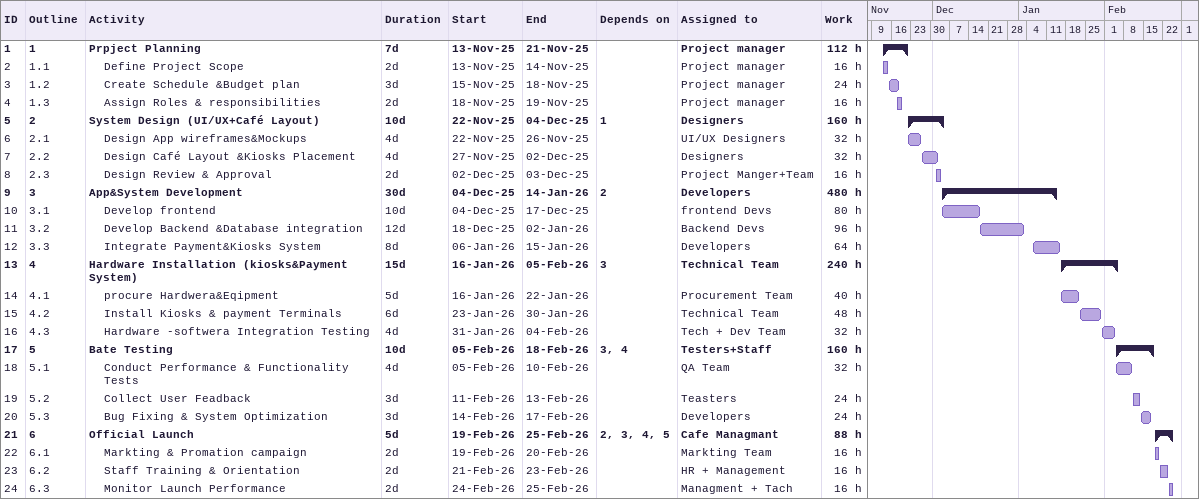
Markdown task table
| ID | WBS | Task | Duration | Start | Finish | Predecessors | Resources | Work (h) |
|---|---|---|---|---|---|---|---|---|
| 1 | 1 | **Prpject Planning** | 7d | 2025-11-13 | 2025-11-21 |  | Project manager | 112 |
| 2 | 1.1 | Define Project Scope | 2d | 2025-11-13 | 2025-11-14 |  | Project manager | 16 |
| 3 | 1.2 | Create Schedule &Budget plan | 3d | 2025-11-15 | 2025-11-18 |  | Project manager | 24 |
| 4 | 1.3 | Assign Roles & responsibilities | 2d | 2025-11-18 | 2025-11-19 |  | Project manager | 16 |
| 5 | 2 | **System Design (UI/UX+Café Layout)** | 10d | 2025-11-22 | 2025-12-04 | 1 | Designers | 160 |
| 6 | 2.1 | Design App wireframes&Mockups | 4d | 2025-11-22 | 2025-11-26 |  | UI/UX Designers | 32 |
| 7 | 2.2 | Design Café Layout &Kiosks Placement | 4d | 2025-11-27 | 2025-12-02 |  | Designers | 32 |
| 8 | 2.3 | Design Review & Approval | 2d | 2025-12-02 | 2025-12-03 |  | Project Manger+Team | 16 |
| 9 | 3 | **App&System Development** | 30d | 2025-12-04 | 2026-01-14 | 2 | Developers | 480 |
| 10 | 3.1 | Develop frontend | 10d | 2025-12-04 | 2025-12-17 |  | frontend Devs | 80 |
| 11 | 3.2 | Develop Backend &Database integration | 12d | 2025-12-18 | 2026-01-02 |  | Backend Devs | 96 |
| 12 | 3.3 | Integrate Payment&Kiosks System | 8d | 2026-01-06 | 2026-01-15 |  | Developers | 64 |
| 13 | 4 | **Hardware Installation (kiosks&Payment System)** | 15d | 2026-01-16 | 2026-02-05 | 3 | Technical Team | 240 |
| 14 | 4.1 | procure Hardwera&Eqipment | 5d | 2026-01-16 | 2026-01-22 |  | Procurement Team | 40 |
| 15 | 4.2 | Install Kiosks & payment Terminals | 6d | 2026-01-23 | 2026-01-30 |  | Technical Team | 48 |
| 16 | 4.3 | Hardware -softwera Integration Testing | 4d | 2026-01-31 | 2026-02-04 |  | Tech + Dev Team | 32 |
| 17 | 5 | **Bate Testing** | 10d | 2026-02-05 | 2026-02-18 | 3, 4 | Testers+Staff | 160 |
| 18 | 5.1 | Conduct Performance & Functionality Tests | 4d | 2026-02-05 | 2026-02-10 |  | QA Team | 32 |
| 19 | 5.2 | Collect User Feadback | 3d | 2026-02-11 | 2026-02-13 |  | Teasters | 24 |
| 20 | 5.3 | Bug Fixing & System Optimization | 3d | 2026-02-14 | 2026-02-17 |  | Developers | 24 |
| 21 | 6 | **Official Launch** | 5d | 2026-02-19 | 2026-02-25 | 2, 3, 4, 5 | Cafe Managmant | 88 |
| 22 | 6.1 | Markting & Promation campaign | 2d | 2026-02-19 | 2026-02-20 |  | Markting Team | 16 |
| 23 | 6.2 | Staff Training & Orientation | 2d | 2026-02-21 | 2026-02-23 |  | HR + Management | 16 |
| 24 | 6.3 | Monitor Launch Performance | 2d | 2026-02-24 | 2026-02-25 |  | Managment + Tach | 16 |
